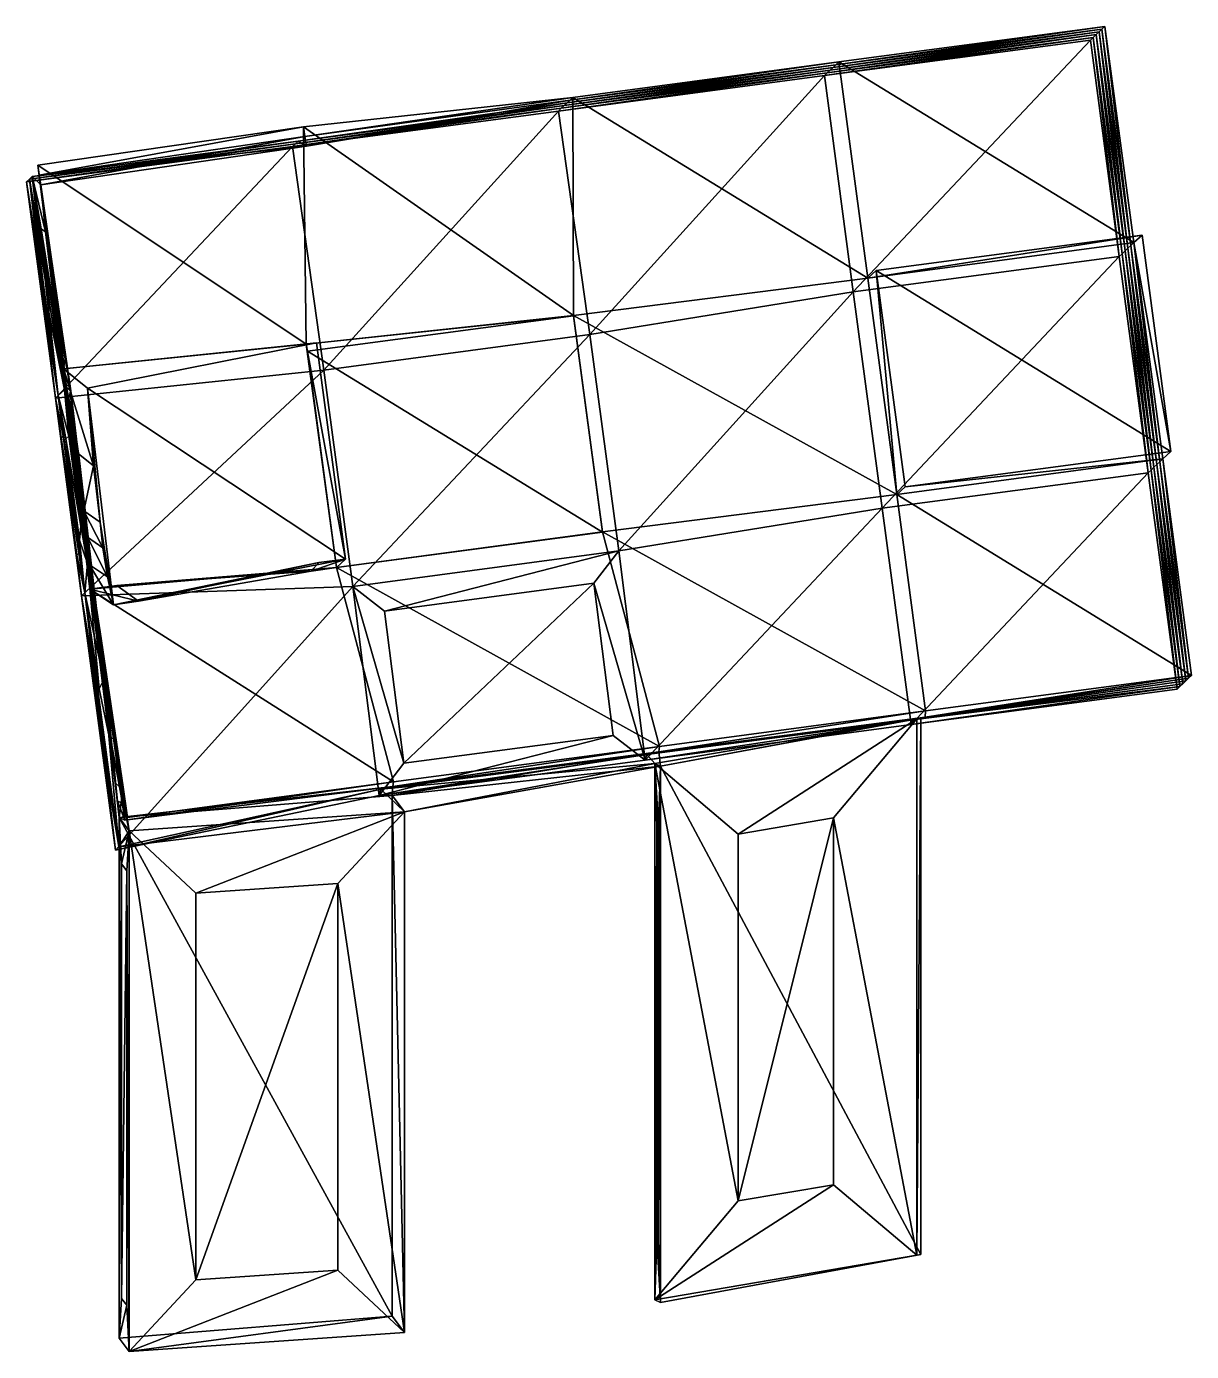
# Model space of a CAD drawing. Header units: inches. Extents: x -30.1 to 20.2, y -40.6 to 16.5.
import ezdxf

# ---------------------------------------------------------------- set-up
doc = ezdxf.new("R2010")
doc.units = ezdxf.units.IN
doc.header["$MEASUREMENT"] = 0

# ---------------------------------------------------------------- blocks, each defined once
blk = doc.blocks.new('*U3')
at = {"color": 221}
mesh = blk.add_polyface(dxfattribs=at)
corners = [(-18.587, 65.225, -11.343), (-7.113, 65.432, -12.872), (-6.988, 57.642, -12.99), (-18.462, 57.435, -11.46), (-6.863, 49.852, -13.107), (-18.337, 49.644, -11.577), (-6.738, 42.061, -13.224), (-17.985, 41.804, -11.354), (4.486, 57.849, -14.519), (4.611, 50.059, -14.636), (4.736, 42.269, -14.754), (-14.849, 64.864, 16.653), (-14.777, 56.93, 16.377), (-3.3, 57.194, 14.882), (-3.375, 65.071, 15.124), (-13.753, 49.408, 17.361), (-2.959, 49.746, 15.277), (-14.286, 41.826, 16.655), (-2.706, 42.252, 15.388), (4.361, 65.639, -14.402), (-7.113, 65.432, -12.872), (-5.761, 65.3, -3.226), (-18.587, 65.225, -11.343), (-17.235, 65.093, -1.696), (-5.761, 64.396, -3.226), (-17.235, 64.189, -1.696), (-15.989, 64.068, 7.636), (-4.514, 64.276, 6.106), (-5.583, 65.143, 7.494), (-14.61, 64.98, 8.697), (-13.78, 64.9, 15.265), (-4.753, 65.064, 14.062), (-2.869, 47.073, 17.991), (-2.796, 44.925, 18.023), (-2.796, 44.925, 35.806), (-2.796, 44.925, 35.806), (-2.869, 47.073, 35.775), (-2.869, 47.073, 17.991), (-14.286, 41.826, 16.655), (-13.753, 49.408, 17.361), (-13.753, 49.408, 39.819), (-13.753, 49.408, 39.819), (-14.286, 41.826, 39.112), (-14.286, 41.826, 16.655), (-5.761, 65.3, -3.226), (-17.235, 65.093, -1.696), (-17.235, 72.434, -1.696), (-17.235, 72.434, -1.696), (-5.761, 72.641, -3.226), (-5.761, 65.3, -3.226), (-17.235, 65.093, -1.696), (-15.989, 64.973, 7.636), (-15.989, 72.313, 7.636), (-15.989, 72.313, 7.636), (-17.235, 72.434, -1.696), (-17.235, 65.093, -1.696), (-15.989, 64.973, 7.636), (-4.514, 65.18, 6.106), (-4.514, 72.52, 6.106), (-4.514, 72.52, 6.106), (-15.989, 72.313, 7.636), (-15.989, 64.973, 7.636), (-4.514, 65.18, 6.106), (-5.761, 65.3, -3.226), (-5.761, 72.641, -3.226), (-5.761, 72.641, -3.226), (-4.514, 72.52, 6.106), (-4.514, 65.18, 6.106), (-5.761, 72.641, -3.226), (-17.235, 72.434, -1.696), (-17.235, 64.189, -1.696), (-17.235, 64.189, -1.696), (-5.761, 64.396, -3.226), (-5.761, 72.641, -3.226), (-17.235, 72.434, -1.696), (-15.989, 72.313, 7.636), (-15.989, 64.068, 7.636), (-15.989, 64.068, 7.636), (-17.235, 64.189, -1.696), (-17.235, 72.434, -1.696), (-15.989, 72.313, 7.636), (-4.514, 72.52, 6.106), (-4.514, 64.276, 6.106), (-4.514, 64.276, 6.106), (-15.989, 64.068, 7.636), (-15.989, 72.313, 7.636), (-4.514, 72.52, 6.106), (-5.761, 72.641, -3.226), (-5.761, 64.396, -3.226), (-5.761, 64.396, -3.226), (-4.514, 64.276, 6.106), (-4.514, 72.52, 6.106), (-14.849, 64.864, 16.653), (-3.375, 65.071, 15.124), (-4.753, 65.064, 14.062), (-4.753, 65.064, 14.062), (-13.78, 64.9, 15.265), (-14.849, 64.864, 16.653), (-3.375, 65.071, 15.124), (-4.514, 65.18, 6.106), (-5.583, 65.143, 7.494), (-5.583, 65.143, 7.494), (-4.753, 65.064, 14.062), (-3.375, 65.071, 15.124), (-4.514, 65.18, 6.106), (-15.989, 64.973, 7.636), (-14.61, 64.98, 8.697), (-14.61, 64.98, 8.697), (-5.583, 65.143, 7.494), (-4.514, 65.18, 6.106), (-15.989, 64.973, 7.636), (-14.849, 64.864, 16.653), (-13.78, 64.9, 15.265), (-13.78, 64.9, 15.265), (-14.61, 64.98, 8.697), (-15.989, 64.973, 7.636), (-2.959, 49.746, 15.277), (-2.706, 42.252, 15.388), (-2.796, 44.925, 18.023), (-2.796, 44.925, 18.023), (-2.869, 47.073, 17.991), (-2.959, 49.746, 15.277), (-2.796, 44.925, 35.806), (-2.796, 44.925, 18.023), (-2.706, 42.252, 15.388), (-2.706, 42.252, 38.521), (-2.959, 49.746, 38.41), (-2.869, 47.073, 35.775), (-2.869, 47.073, 35.775), (-2.796, 44.925, 35.806), (-2.706, 42.252, 38.521), (-2.959, 49.746, 38.41), (-2.959, 49.746, 15.277), (-2.869, 47.073, 17.991), (-2.869, 47.073, 17.991), (-2.869, 47.073, 35.775), (-2.959, 49.746, 38.41), (-2.959, 49.746, 15.277), (-2.959, 49.746, 38.41), (0.642, 49.722, 34.144), (-13.753, 49.408, 39.819), (-13.753, 49.408, 17.361), (-16.633, 49.359, 20.447), (-16.633, 49.359, 20.447), (-16.633, 49.359, 37.13), (-13.753, 49.408, 39.819)]
mesh.append_faces([[corners[k] for k in face] for face in [(0, 1, 2), (2, 3, 0), (3, 2, 4), (4, 5, 3), (5, 4, 6), (6, 7, 5), (8, 2, 1), (9, 4, 2), (10, 6, 4), (11, 12, 13), (13, 14, 11), (12, 15, 16), (16, 13, 12), (15, 17, 18), (18, 16, 15), (19, 20, 21), (20, 22, 23), (23, 21, 20), (24, 25, 26), (26, 27, 24), (28, 29, 30), (30, 31, 28), (32, 33, 34), (35, 36, 37), (38, 39, 40), (41, 42, 43), (44, 45, 46), (47, 48, 49), (50, 51, 52), (53, 54, 55), (56, 57, 58), (59, 60, 61), (62, 63, 64), (65, 66, 67), (68, 69, 70), (71, 72, 73), (74, 75, 76), (77, 78, 79), (80, 81, 82), (83, 84, 85), (86, 87, 88), (89, 90, 91), (92, 93, 94), (95, 96, 97), (98, 99, 100), (101, 102, 103), (104, 105, 106), (107, 108, 109), (110, 111, 112), (113, 114, 115), (116, 117, 118), (119, 120, 121), (122, 123, 124), (125, 126, 127), (128, 129, 130), (131, 132, 133), (134, 135, 136), (137, 138, 139), (140, 141, 142), (143, 144, 145)]], dxfattribs={"color": 221})
mesh = blk.add_polyface(dxfattribs=at)
corners = [(-7.113, 65.432, -12.872), (4.361, 65.639, -14.402), (4.486, 57.849, -14.519), (-6.988, 57.642, -12.99), (4.611, 50.059, -14.636), (-6.863, 49.852, -13.107), (4.736, 42.269, -14.754), (15.835, 65.846, -15.931), (15.96, 58.056, -16.049), (16.086, 50.266, -16.166), (16.211, 42.476, -16.283), (-3.375, 65.071, 15.124), (-3.3, 57.194, 14.882), (8.178, 57.459, 13.387), (8.1, 65.278, 13.594), (-2.959, 49.746, 15.277), (8.353, 49.669, 13.351), (-2.959, 49.746, 38.41), (-2.706, 42.252, 38.521), (8.528, 41.879, 36.448), (8.353, 49.669, 36.484), (19.699, 57.695, 11.948), (19.574, 65.485, 12.065), (19.824, 49.905, 11.83), (8.528, 41.879, 13.314), (19.949, 42.115, 11.713), (16.211, 42.476, -16.283), (16.086, 50.266, -16.166), (17.332, 50.146, -6.834), (17.457, 42.355, -6.951), (15.96, 58.056, -16.049), (17.207, 57.936, -6.717), (15.835, 65.846, -15.931), (17.082, 65.726, -6.599), (18.578, 50.025, 2.498), (18.703, 42.235, 2.381), (18.453, 57.815, 2.616), (18.328, 65.606, 2.733), (19.824, 49.905, 11.83), (19.949, 42.115, 11.713), (19.699, 57.695, 11.948), (19.574, 65.485, 12.065), (15.835, 65.846, -15.931), (4.361, 65.639, -14.402), (5.607, 65.519, -5.07), (17.082, 65.726, -6.599), (-5.761, 65.3, -3.226), (6.853, 65.398, 4.262), (18.328, 65.606, 2.733), (-4.514, 65.18, 6.106), (8.1, 65.278, 13.594), (19.574, 65.485, 12.065), (-3.375, 65.071, 15.124), (8.528, 41.879, 13.314), (8.353, 49.669, 13.351), (8.353, 49.669, 36.484), (8.353, 49.669, 36.484), (8.528, 41.879, 36.448), (8.528, 41.879, 13.314), (4.752, 49.694, 17.617), (0.642, 49.722, 18.316), (0.642, 49.722, 34.144), (0.642, 49.722, 34.144), (4.752, 49.694, 33.445), (4.752, 49.694, 17.617), (8.353, 49.669, 13.351), (-2.959, 49.746, 15.277), (0.642, 49.722, 18.316), (0.642, 49.722, 18.316), (4.752, 49.694, 17.617), (8.353, 49.669, 13.351), (0.642, 49.722, 34.144), (0.642, 49.722, 18.316), (-2.959, 49.746, 15.277), (-2.959, 49.746, 38.41), (8.353, 49.669, 36.484), (4.752, 49.694, 33.445), (4.752, 49.694, 33.445), (0.642, 49.722, 34.144), (-2.959, 49.746, 38.41), (8.353, 49.669, 36.484), (8.353, 49.669, 13.351), (4.752, 49.694, 17.617), (4.752, 49.694, 17.617), (4.752, 49.694, 33.445), (8.353, 49.669, 36.484)]
mesh.append_faces([[corners[k] for k in face] for face in [(0, 1, 2), (3, 2, 4), (5, 4, 6), (1, 7, 8), (8, 2, 1), (2, 8, 9), (9, 4, 2), (4, 9, 10), (10, 6, 4), (11, 12, 13), (13, 14, 11), (12, 15, 16), (16, 13, 12), (17, 18, 19), (19, 20, 17), (14, 13, 21), (21, 22, 14), (13, 16, 23), (23, 21, 13), (16, 24, 25), (25, 23, 16), (26, 27, 28), (28, 29, 26), (27, 30, 31), (31, 28, 27), (30, 32, 33), (33, 31, 30), (29, 28, 34), (34, 35, 29), (28, 31, 36), (36, 34, 28), (31, 33, 37), (37, 36, 31), (35, 34, 38), (38, 39, 35), (34, 36, 40), (40, 38, 34), (36, 37, 41), (41, 40, 36), (42, 43, 44), (44, 45, 42), (46, 44, 43), (45, 44, 47), (47, 48, 45), (44, 46, 49), (49, 47, 44), (48, 47, 50), (50, 51, 48), (47, 49, 52), (52, 50, 47), (53, 54, 55), (56, 57, 58), (59, 60, 61), (62, 63, 64), (65, 66, 67), (68, 69, 70), (71, 72, 73), (74, 75, 76), (77, 78, 79), (80, 81, 82), (83, 84, 85)]], dxfattribs={"color": 221})
mesh = blk.add_polyface(dxfattribs=at)
corners = [(-30.062, 65.018, -9.813), (-18.587, 65.225, -11.343), (-18.462, 57.435, -11.46), (-29.937, 57.227, -9.931), (-18.337, 49.644, -11.577), (-26.227, 65.499, 19.011), (-26.076, 56.062, 18.869), (-14.777, 56.93, 16.377), (-14.849, 64.864, 16.653), (-13.753, 49.408, 17.361), (-29.543, 61.348, -6.401), (-29.53, 60.556, -6.413), (-29.209, 60.438, -4.011), (-29.222, 61.23, -3.999), (-29.34, 53.451, -6.426), (-29.397, 52.795, -6.427), (-29.019, 52.649, -4.301), (-29.11, 53.344, -4.27), (-28.559, 62.942, 1.228), (-28.485, 58.329, 1.159), (-27.802, 57.759, 6.201), (-27.892, 63.347, 6.285), (-27.716, 50.678, 5.029), (-27.774, 54.096, 5.635), (-28.361, 54.59, 1.271), (-27.188, 61.925, 11.362), (-27.145, 59.281, 11.323), (-26.58, 59.38, 15.554), (-26.623, 62.024, 15.594), (-26.721, 51.377, 11.653), (-26.921, 53.456, 12.047), (-26.492, 53.553, 14.108), (-26.523, 51.423, 13.919), (-18.587, 65.225, -11.343), (-30.062, 65.018, -9.813), (-28.816, 64.559, -0.481), (-17.235, 65.093, -1.696), (-27.692, 65.242, 8.047), (-15.989, 64.973, 7.636), (-26.227, 65.499, 19.011), (-14.849, 64.864, 16.653), (-28.816, 64.559, -0.481), (-28.69, 56.768, -0.599), (-28.485, 58.329, 1.159), (-28.485, 58.329, 1.159), (-28.559, 62.942, 1.228), (-28.816, 64.559, -0.481), (-28.69, 56.768, -0.599), (-27.54, 55.805, 7.905), (-27.802, 57.759, 6.201), (-27.802, 57.759, 6.201), (-28.485, 58.329, 1.159), (-28.69, 56.768, -0.599), (-27.54, 55.805, 7.905), (-27.692, 65.242, 8.047), (-27.892, 63.347, 6.285), (-27.892, 63.347, 6.285), (-27.802, 57.759, 6.201), (-27.54, 55.805, 7.905), (-27.692, 65.242, 8.047), (-28.816, 64.559, -0.481), (-28.559, 62.942, 1.228), (-28.559, 62.942, 1.228), (-27.892, 63.347, 6.285), (-27.692, 65.242, 8.047), (-26.076, 56.062, 18.869), (-26.227, 65.499, 19.011), (-26.623, 62.024, 15.594), (-26.623, 62.024, 15.594), (-26.58, 59.38, 15.554), (-26.076, 56.062, 18.869), (-26.227, 65.499, 19.011), (-27.692, 65.242, 8.047), (-27.188, 61.925, 11.362), (-27.188, 61.925, 11.362), (-26.623, 62.024, 15.594), (-26.227, 65.499, 19.011), (-27.692, 65.242, 8.047), (-27.54, 55.805, 7.905), (-27.145, 59.281, 11.323), (-27.145, 59.281, 11.323), (-27.188, 61.925, 11.362), (-27.692, 65.242, 8.047), (-27.54, 55.805, 7.905), (-26.076, 56.062, 18.869), (-26.58, 59.38, 15.554), (-26.58, 59.38, 15.554), (-27.145, 59.281, 11.323), (-27.54, 55.805, 7.905), (-28.238, 50.728, 1.149), (-28.361, 54.59, 1.271), (-28.69, 56.768, -0.599), (-27.427, 48.703, 6.646), (-27.54, 55.805, 7.905), (-27.774, 54.096, 5.635), (-27.54, 55.805, 7.905), (-28.69, 56.768, -0.599), (-28.361, 54.59, 1.271), (-28.361, 54.59, 1.271), (-27.774, 54.096, 5.635), (-27.54, 55.805, 7.905), (-25.631, 49.207, 18.18), (-26.076, 56.062, 18.869), (-26.523, 51.423, 13.919), (-26.076, 56.062, 18.869), (-27.54, 55.805, 7.905), (-26.721, 51.377, 11.653), (-26.721, 51.377, 11.653), (-26.523, 51.423, 13.919), (-26.076, 56.062, 18.869), (-27.54, 55.805, 7.905), (-27.427, 48.703, 6.646), (-26.921, 53.456, 12.047), (-26.921, 53.456, 12.047), (-26.721, 51.377, 11.653), (-27.54, 55.805, 7.905), (-29.937, 57.227, -9.931), (-29.812, 49.437, -10.048), (-29.397, 52.795, -6.427), (-29.397, 52.795, -6.427), (-29.34, 53.451, -6.426), (-29.937, 57.227, -9.931), (-28.428, 48.8, -0.85), (-28.69, 56.768, -0.599), (-29.11, 53.344, -4.27), (-28.69, 56.768, -0.599), (-29.937, 57.227, -9.931), (-29.34, 53.451, -6.426), (-29.34, 53.451, -6.426), (-29.11, 53.344, -4.27), (-28.69, 56.768, -0.599), (-30.062, 65.018, -9.813), (-29.937, 57.227, -9.931), (-29.53, 60.556, -6.413), (-29.53, 60.556, -6.413), (-29.543, 61.348, -6.401), (-30.062, 65.018, -9.813), (-29.937, 57.227, -9.931), (-28.69, 56.768, -0.599), (-29.209, 60.438, -4.011), (-29.209, 60.438, -4.011), (-29.53, 60.556, -6.413), (-29.937, 57.227, -9.931), (-28.69, 56.768, -0.599), (-28.816, 64.559, -0.481), (-29.222, 61.23, -3.999), (-29.222, 61.23, -3.999), (-29.209, 60.438, -4.011), (-28.69, 56.768, -0.599), (-28.816, 64.559, -0.481), (-30.062, 65.018, -9.813), (-29.543, 61.348, -6.401), (-29.543, 61.348, -6.401), (-29.222, 61.23, -3.999), (-28.816, 64.559, -0.481)]
mesh.append_faces([[corners[k] for k in face] for face in [(0, 1, 2), (2, 3, 0), (3, 2, 4), (5, 6, 7), (7, 8, 5), (9, 7, 6), (10, 11, 12), (12, 13, 10), (14, 15, 16), (16, 17, 14), (18, 19, 20), (20, 21, 18), (22, 23, 24), (25, 26, 27), (27, 28, 25), (29, 30, 31), (31, 32, 29), (33, 34, 35), (35, 36, 33), (36, 35, 37), (37, 38, 36), (38, 37, 39), (39, 40, 38), (41, 42, 43), (44, 45, 46), (47, 48, 49), (50, 51, 52), (53, 54, 55), (56, 57, 58), (59, 60, 61), (62, 63, 64), (65, 66, 67), (68, 69, 70), (71, 72, 73), (74, 75, 76), (77, 78, 79), (80, 81, 82), (83, 84, 85), (86, 87, 88), (89, 90, 91), (92, 93, 94), (95, 96, 97), (98, 99, 100), (101, 102, 103), (104, 105, 106), (107, 108, 109), (110, 111, 112), (113, 114, 115), (116, 117, 118), (119, 120, 121), (122, 123, 124), (125, 126, 127), (128, 129, 130), (131, 132, 133), (134, 135, 136), (137, 138, 139), (140, 141, 142), (143, 144, 145), (146, 147, 148), (149, 150, 151), (152, 153, 154)]], dxfattribs={"color": 221})
mesh = blk.add_polyface(dxfattribs=at)
corners = [(-18.337, 49.644, -11.577), (-29.812, 49.437, -10.048), (-29.937, 57.227, -9.931), (-17.985, 41.804, -11.354), (-29.443, 41.811, -9.688), (-26.076, 56.062, 18.869), (-25.631, 49.207, 18.18), (-13.753, 49.408, 17.361), (-25.631, 49.207, 40.638), (-26.06, 41.455, 40.065), (-14.286, 41.826, 39.112), (-13.753, 49.408, 39.819), (-29.424, 47.115, -7.792), (-29.236, 44.229, -7.663), (-28.687, 44.781, -3.047), (-28.668, 46.786, -3.024), (-28.361, 54.59, 1.271), (-28.238, 50.728, 1.149), (-27.716, 50.678, 5.029), (-28.214, 47.342, 0.556), (-27.595, 47.282, 5.197), (-27.545, 44.223, 5.151), (-28.165, 44.283, 0.509), (-27.235, 47.127, 8.261), (-27.081, 44.225, 8.203), (-26.232, 43.29, 16.113), (-25.903, 47.482, 16.41), (-16.633, 49.359, 20.447), (-22.75, 49.256, 20.869), (-22.75, 49.256, 37.552), (-22.75, 49.256, 37.552), (-16.633, 49.359, 37.13), (-16.633, 49.359, 20.447), (-25.733, 47.358, 19.9), (-25.958, 43.304, 19.601), (-25.958, 43.304, 38.345), (-25.958, 43.304, 38.345), (-25.733, 47.358, 38.644), (-25.733, 47.358, 19.9), (-26.06, 41.455, 17.607), (-25.631, 49.207, 18.18), (-25.903, 47.482, 16.41), (-25.903, 47.482, 16.41), (-26.232, 43.29, 16.113), (-26.06, 41.455, 17.607), (-25.631, 49.207, 18.18), (-27.427, 48.703, 6.646), (-27.235, 47.127, 8.261), (-27.235, 47.127, 8.261), (-25.903, 47.482, 16.41), (-25.631, 49.207, 18.18), (-27.427, 48.703, 6.646), (-27.332, 42.765, 6.557), (-27.081, 44.225, 8.203), (-27.081, 44.225, 8.203), (-27.235, 47.127, 8.261), (-27.427, 48.703, 6.646), (-26.232, 43.29, 16.113), (-27.081, 44.225, 8.203), (-27.332, 42.765, 6.557), (-25.631, 49.207, 18.18), (-26.06, 41.455, 17.607), (-25.958, 43.304, 19.601), (-25.958, 43.304, 19.601), (-25.733, 47.358, 19.9), (-25.631, 49.207, 18.18), (-26.06, 41.455, 40.065), (-25.631, 49.207, 40.638), (-25.733, 47.358, 38.644), (-25.733, 47.358, 38.644), (-25.958, 43.304, 38.345), (-26.06, 41.455, 40.065), (-25.631, 49.207, 40.638), (-25.631, 49.207, 18.18), (-25.733, 47.358, 19.9), (-25.733, 47.358, 19.9), (-25.733, 47.358, 38.644), (-25.631, 49.207, 40.638), (-13.753, 49.408, 17.361), (-25.631, 49.207, 18.18), (-22.75, 49.256, 20.869), (-22.75, 49.256, 20.869), (-16.633, 49.359, 20.447), (-13.753, 49.408, 17.361), (-25.631, 49.207, 18.18), (-25.631, 49.207, 40.638), (-22.75, 49.256, 37.552), (-22.75, 49.256, 37.552), (-22.75, 49.256, 20.869), (-25.631, 49.207, 18.18), (-25.631, 49.207, 40.638), (-13.753, 49.408, 39.819), (-16.633, 49.359, 37.13), (-16.633, 49.359, 37.13), (-22.75, 49.256, 37.552), (-25.631, 49.207, 40.638), (-28.69, 56.768, -0.599), (-28.428, 48.8, -0.85), (-28.238, 50.728, 1.149), (-28.428, 48.8, -0.85), (-27.427, 48.703, 6.646), (-27.716, 50.678, 5.029), (-27.716, 50.678, 5.029), (-28.238, 50.728, 1.149), (-28.428, 48.8, -0.85), (-27.774, 54.096, 5.635), (-27.716, 50.678, 5.029), (-27.427, 48.703, 6.646), (-26.523, 51.423, 13.919), (-26.492, 53.553, 14.108), (-25.631, 49.207, 18.18), (-27.427, 48.703, 6.646), (-25.631, 49.207, 18.18), (-26.492, 53.553, 14.108), (-26.492, 53.553, 14.108), (-26.921, 53.456, 12.047), (-27.427, 48.703, 6.646), (-29.812, 49.437, -10.048), (-28.428, 48.8, -0.85), (-29.019, 52.649, -4.301), (-29.019, 52.649, -4.301), (-29.397, 52.795, -6.427), (-29.812, 49.437, -10.048), (-29.11, 53.344, -4.27), (-29.019, 52.649, -4.301), (-28.428, 48.8, -0.85), (-29.812, 49.437, -10.048), (-29.443, 41.811, -9.688), (-29.236, 44.229, -7.663), (-29.236, 44.229, -7.663), (-29.424, 47.115, -7.792), (-29.812, 49.437, -10.048), (-28.687, 44.781, -3.047), (-29.236, 44.229, -7.663), (-29.443, 41.811, -9.688), (-28.333, 42.861, -0.94), (-28.428, 48.8, -0.85), (-28.668, 46.786, -3.024), (-28.668, 46.786, -3.024), (-28.687, 44.781, -3.047), (-28.333, 42.861, -0.94), (-28.428, 48.8, -0.85), (-29.812, 49.437, -10.048), (-29.424, 47.115, -7.792), (-29.424, 47.115, -7.792), (-28.668, 46.786, -3.024), (-28.428, 48.8, -0.85), (-28.428, 48.8, -0.85), (-28.333, 42.861, -0.94), (-28.165, 44.283, 0.509), (-28.165, 44.283, 0.509), (-28.214, 47.342, 0.556), (-28.428, 48.8, -0.85), (-27.545, 44.223, 5.151), (-28.165, 44.283, 0.509), (-28.333, 42.861, -0.94), (-27.332, 42.765, 6.557), (-27.427, 48.703, 6.646), (-27.595, 47.282, 5.197), (-27.595, 47.282, 5.197), (-27.545, 44.223, 5.151), (-27.332, 42.765, 6.557), (-27.427, 48.703, 6.646), (-28.428, 48.8, -0.85), (-28.214, 47.342, 0.556), (-28.214, 47.342, 0.556), (-27.595, 47.282, 5.197), (-27.427, 48.703, 6.646)]
mesh.append_faces([[corners[k] for k in face] for face in [(0, 1, 2), (1, 0, 3), (3, 4, 1), (5, 6, 7), (8, 9, 10), (10, 11, 8), (12, 13, 14), (14, 15, 12), (16, 17, 18), (19, 20, 21), (21, 22, 19), (23, 24, 25), (25, 26, 23), (27, 28, 29), (30, 31, 32), (33, 34, 35), (36, 37, 38), (39, 40, 41), (42, 43, 44), (45, 46, 47), (48, 49, 50), (51, 52, 53), (54, 55, 56), (57, 58, 59), (60, 61, 62), (63, 64, 65), (66, 67, 68), (69, 70, 71), (72, 73, 74), (75, 76, 77), (78, 79, 80), (81, 82, 83), (84, 85, 86), (87, 88, 89), (90, 91, 92), (93, 94, 95), (96, 97, 98), (99, 100, 101), (102, 103, 104), (105, 106, 107), (108, 109, 110), (111, 112, 113), (114, 115, 116), (117, 118, 119), (120, 121, 122), (123, 124, 125), (126, 127, 128), (129, 130, 131), (132, 133, 134), (135, 136, 137), (138, 139, 140), (141, 142, 143), (144, 145, 146), (147, 148, 149), (150, 151, 152), (153, 154, 155), (156, 157, 158), (159, 160, 161), (162, 163, 164), (165, 166, 167)]], dxfattribs={"color": 221})
mesh = blk.add_polyface(dxfattribs=at)
corners = [(-29.021, 39.053, -6.778), (-29.094, 36.943, -6.885), (-28.61, 36.779, -3.914), (-28.713, 39.392, -3.944), (-28.122, 41.298, 0.616), (-27.984, 35.075, 0.703), (-27.319, 35.139, 6.517), (-27.473, 41.238, 5.298), (-26.738, 38.728, 10.899), (-26.773, 37.077, 11.238), (-26.309, 37.04, 14.189), (-26.432, 38.339, 14.181), (-27.332, 42.765, 6.557), (-26.06, 41.455, 17.607), (-26.232, 43.29, 16.113), (-29.443, 41.811, -9.688), (-29.509, 34.031, -10.109), (-29.094, 36.943, -6.885), (-29.094, 36.943, -6.885), (-29.021, 39.053, -6.778), (-29.443, 41.811, -9.688), (-29.509, 34.031, -10.109), (-28.156, 33.516, -0.805), (-28.61, 36.779, -3.914), (-28.61, 36.779, -3.914), (-29.094, 36.943, -6.885), (-29.509, 34.031, -10.109), (-28.156, 33.516, -0.805), (-28.333, 42.861, -0.94), (-28.713, 39.392, -3.944), (-28.713, 39.392, -3.944), (-28.61, 36.779, -3.914), (-28.156, 33.516, -0.805), (-28.333, 42.861, -0.94), (-29.443, 41.811, -9.688), (-29.021, 39.053, -6.778), (-29.021, 39.053, -6.778), (-28.713, 39.392, -3.944), (-28.333, 42.861, -0.94), (-28.333, 42.861, -0.94), (-28.156, 33.516, -0.805), (-27.984, 35.075, 0.703), (-27.984, 35.075, 0.703), (-28.122, 41.298, 0.616), (-28.333, 42.861, -0.94), (-27.279, 36.893, 7.026), (-28.171, 36.809, -0.727), (-27.415, 31.834, 5.371), (-27.415, 31.834, 5.371), (-27.784, 31.798, 2.094), (-27.279, 36.893, 7.026), (-27.069, 33.616, 8.382), (-27.332, 42.765, 6.557), (-27.473, 41.238, 5.298), (-27.473, 41.238, 5.298), (-27.319, 35.139, 6.517), (-27.069, 33.616, 8.382), (-27.332, 42.765, 6.557), (-28.333, 42.861, -0.94), (-28.122, 41.298, 0.616), (-28.122, 41.298, 0.616), (-27.473, 41.238, 5.298), (-27.332, 42.765, 6.557), (-28.156, 33.516, -0.805), (-27.069, 33.616, 8.382), (-28.171, 36.809, -0.727), (-28.171, 36.809, -0.727), (-27.279, 36.893, 7.026), (-28.156, 33.516, -0.805), (-27.069, 33.616, 8.382), (-27.319, 35.139, 6.517), (-27.415, 31.834, 5.371), (-27.415, 31.834, 5.371), (-28.171, 36.809, -0.727), (-27.069, 33.616, 8.382), (-27.319, 35.139, 6.517), (-27.984, 35.075, 0.703), (-27.784, 31.798, 2.094), (-27.784, 31.798, 2.094), (-27.415, 31.834, 5.371), (-27.319, 35.139, 6.517), (-27.984, 35.075, 0.703), (-28.156, 33.516, -0.805), (-27.279, 36.893, 7.026), (-27.279, 36.893, 7.026), (-27.784, 31.798, 2.094), (-27.984, 35.075, 0.703), (-26.06, 41.455, 17.607), (-27.332, 42.765, 6.557), (-27.209, 41.933, 7.451), (-27.209, 41.933, 7.451), (-26.137, 40.813, 16.902), (-26.06, 41.455, 17.607), (-27.332, 42.765, 6.557), (-27.069, 33.616, 8.382), (-27.008, 34.328, 8.97), (-27.008, 34.328, 8.97), (-27.209, 41.933, 7.451), (-27.332, 42.765, 6.557), (-27.069, 33.616, 8.382), (-25.823, 33.496, 17.714), (-25.923, 34.225, 16.988), (-25.923, 34.225, 16.988), (-27.008, 34.328, 8.97), (-27.069, 33.616, 8.382), (-26.137, 40.813, 16.902), (-27.209, 41.933, 7.451), (-26.738, 38.728, 10.899), (-26.738, 38.728, 10.899), (-26.432, 38.339, 14.181), (-26.137, 40.813, 16.902), (-27.209, 41.933, 7.451), (-27.008, 34.328, 8.97), (-26.773, 37.077, 11.238), (-26.773, 37.077, 11.238), (-26.738, 38.728, 10.899), (-27.209, 41.933, 7.451), (-27.008, 34.328, 8.97), (-25.923, 34.225, 16.988), (-26.309, 37.04, 14.189), (-26.309, 37.04, 14.189), (-26.773, 37.077, 11.238), (-27.008, 34.328, 8.97), (-25.823, 33.496, 17.714), (-27.069, 33.616, 8.382), (-26.931, 32.575, 9.314), (-27.159, 26.911, 8.854), (-26.931, 32.575, 9.314), (-27.069, 33.616, 8.382), (-28.273, 26.683, -0.364), (-28.056, 32.293, 0.288), (-28.156, 33.516, -0.805), (-27.069, 33.616, 8.382), (-28.156, 33.516, -0.805), (-28.056, 32.293, 0.288), (-28.056, 32.293, 0.288), (-27.257, 32.367, 7.049), (-27.069, 33.616, 8.382), (-29.37, 27.454, -9.14), (-29.354, 32.622, -8.856), (-29.509, 34.031, -10.109), (-28.156, 33.516, -0.805), (-29.509, 34.031, -10.109), (-29.354, 32.622, -8.856), (-29.354, 32.622, -8.856), (-28.374, 32.258, -2.288), (-28.156, 33.516, -0.805), (-27.257, 32.367, 7.049), (-28.056, 32.293, 0.288), (-27.973, 31.274, 1.198), (-27.973, 31.274, 1.198), (-27.414, 31.326, 5.938), (-27.257, 32.367, 7.049), (-25.979, 32.48, 16.684), (-26.931, 32.575, 9.314), (-26.889, 32.263, 9.594), (-26.889, 32.263, 9.594), (-26.025, 32.175, 16.375), (-25.979, 32.48, 16.684), (-27.414, 31.326, 5.938), (-27.973, 31.274, 1.198), (-27.906, 30.46, 1.927), (-29.181, 28.565, -7.856), (-29.212, 31.322, -7.699), (-29.354, 32.622, -8.856), (-28.374, 32.258, -2.288), (-29.354, 32.622, -8.856), (-29.212, 31.322, -7.699), (-29.212, 31.322, -7.699), (-28.576, 31.097, -3.656), (-28.374, 32.258, -2.288), (-29.443, 41.811, -9.688), (-28.333, 42.861, -0.94), (-28.687, 44.781, -3.047), (-28.333, 42.861, -0.94), (-27.332, 42.765, 6.557), (-27.545, 44.223, 5.151)]
mesh.append_faces([[corners[k] for k in face] for face in [(0, 1, 2), (2, 3, 0), (4, 5, 6), (6, 7, 4), (8, 9, 10), (10, 11, 8), (12, 13, 14), (15, 16, 17), (18, 19, 20), (21, 22, 23), (24, 25, 26), (27, 28, 29), (30, 31, 32), (33, 34, 35), (36, 37, 38), (39, 40, 41), (42, 43, 44), (45, 46, 47), (48, 49, 50), (51, 52, 53), (54, 55, 56), (57, 58, 59), (60, 61, 62), (63, 64, 65), (66, 67, 68), (69, 70, 71), (72, 73, 74), (75, 76, 77), (78, 79, 80), (81, 82, 83), (84, 85, 86), (87, 88, 89), (90, 91, 92), (93, 94, 95), (96, 97, 98), (99, 100, 101), (102, 103, 104), (105, 106, 107), (108, 109, 110), (111, 112, 113), (114, 115, 116), (117, 118, 119), (120, 121, 122), (123, 124, 125), (126, 127, 128), (129, 130, 131), (132, 133, 134), (135, 136, 137), (138, 139, 140), (141, 142, 143), (144, 145, 146), (147, 148, 149), (150, 151, 152), (153, 154, 155), (156, 157, 158), (159, 160, 161), (162, 163, 164), (165, 166, 167), (168, 169, 170), (171, 172, 173), (174, 175, 176)]], dxfattribs={"color": 221})
mesh = blk.add_polyface(dxfattribs=at)
corners = [(-6.738, 42.061, -13.224), (4.736, 42.269, -14.754), (4.861, 34.478, -14.871), (-6.613, 34.271, -13.341), (4.986, 26.688, -14.988), (-6.488, 26.481, -13.458), (16.211, 42.476, -16.283), (16.336, 34.686, -16.4), (16.461, 26.895, -16.518), (-2.706, 42.252, 15.388), (-2.775, 33.824, 14.772), (8.703, 34.089, 13.278), (8.528, 41.879, 13.314), (-2.75, 26.12, 14.538), (8.725, 26.327, 13.008), (20.074, 34.324, 11.596), (19.949, 42.115, 11.713), (20.199, 26.534, 11.479), (-6.488, 26.481, -13.458), (4.986, 26.688, -14.988), (6.242, 26.005, -5.664), (-6.457, 25.934, -4.045), (16.461, 26.895, -16.518), (17.716, 26.212, -7.194), (7.488, 25.885, 3.668), (-5.211, 25.813, 5.287), (6.592, 4.142, -5.993), (18.067, 4.35, -7.523), (19.313, 4.229, 1.809), (7.839, 4.022, 3.339), (8.725, 26.327, 13.008), (-2.75, 26.12, 14.538), (18.962, 26.092, 2.138), (20.199, 26.534, 11.479), (16.461, 26.895, -16.518), (16.336, 34.686, -16.4), (17.582, 34.565, -7.068), (17.716, 26.212, -7.194), (16.211, 42.476, -16.283), (17.457, 42.355, -6.951), (18.828, 34.445, 2.264), (18.962, 26.092, 2.138), (18.703, 42.235, 2.381), (20.074, 34.324, 11.596), (20.199, 26.534, 11.479), (19.949, 42.115, 11.713), (-6.457, 25.934, -4.045), (-5.211, 25.813, 5.287), (-5.214, 25.955, 5.289), (-5.214, 25.955, 5.289), (-6.46, 26.076, -4.043), (-6.457, 25.934, -4.045), (6.242, 26.005, -5.664), (17.716, 26.212, -7.194), (18.067, 4.35, -7.523), (18.067, 4.35, -7.523), (6.592, 4.142, -5.993), (6.242, 26.005, -5.664), (17.716, 26.212, -7.194), (18.962, 26.092, 2.138), (19.313, 4.229, 1.809), (19.313, 4.229, 1.809), (18.067, 4.35, -7.523), (17.716, 26.212, -7.194), (18.962, 23.184, 2.138), (7.488, 22.977, 3.668), (7.839, 1.114, 3.339), (7.839, 1.114, 3.339), (19.313, 1.321, 1.809), (18.962, 23.184, 2.138), (7.488, 25.885, 3.668), (6.242, 26.005, -5.664), (6.592, 4.142, -5.993), (6.592, 4.142, -5.993), (7.839, 4.022, 3.339), (7.488, 25.885, 3.668), (18.962, 26.092, 2.138), (7.488, 25.885, 3.668), (7.488, 22.977, 3.668), (7.488, 22.977, 3.668), (18.962, 23.184, 2.138), (18.962, 26.092, 2.138), (7.488, 25.885, 3.668), (7.839, 4.022, 3.339), (7.839, 1.114, 3.339), (7.839, 1.114, 3.339), (7.488, 22.977, 3.668), (7.488, 25.885, 3.668), (7.839, 4.022, 3.339), (19.313, 4.229, 1.809), (19.313, 1.321, 1.809), (19.313, 1.321, 1.809), (7.839, 1.114, 3.339), (7.839, 4.022, 3.339), (19.313, 4.229, 1.809), (18.962, 26.092, 2.138), (18.962, 23.184, 2.138), (18.962, 23.184, 2.138), (19.313, 1.321, 1.809), (19.313, 4.229, 1.809), (-2.706, 42.252, 15.388), (8.528, 41.879, 13.314), (8.528, 41.879, 36.448), (8.528, 41.879, 36.448), (-2.706, 42.252, 38.521), (-2.706, 42.252, 15.388), (-2.706, 42.252, 15.388), (-2.706, 42.252, 38.521), (-2.796, 44.925, 35.806)]
mesh.append_faces([[corners[k] for k in face] for face in [(0, 1, 2), (2, 3, 0), (3, 2, 4), (4, 5, 3), (1, 6, 7), (7, 2, 1), (2, 7, 8), (8, 4, 2), (9, 10, 11), (11, 12, 9), (10, 13, 14), (14, 11, 10), (12, 11, 15), (15, 16, 12), (11, 14, 17), (17, 15, 11), (18, 19, 20), (20, 21, 18), (19, 22, 23), (23, 20, 19), (21, 20, 24), (24, 25, 21), (26, 27, 28), (28, 29, 26), (25, 24, 30), (30, 31, 25), (24, 32, 33), (33, 30, 24), (34, 35, 36), (36, 37, 34), (35, 38, 39), (39, 36, 35), (37, 36, 40), (40, 41, 37), (36, 39, 42), (42, 40, 36), (41, 40, 43), (43, 44, 41), (40, 42, 45), (45, 43, 40), (46, 47, 48), (49, 50, 51), (52, 53, 54), (55, 56, 57), (58, 59, 60), (61, 62, 63), (64, 65, 66), (67, 68, 69), (70, 71, 72), (73, 74, 75), (76, 77, 78), (79, 80, 81), (82, 83, 84), (85, 86, 87), (88, 89, 90), (91, 92, 93), (94, 95, 96), (97, 98, 99), (100, 101, 102), (103, 104, 105), (106, 107, 108)]], dxfattribs={"color": 221})
mesh = blk.add_polyface(dxfattribs=at)
corners = [(-29.443, 41.811, -9.688), (-17.985, 41.804, -11.354), (-18.052, 34.023, -11.775), (-29.509, 34.031, -10.109), (-18.118, 26.243, -12.196), (-29.575, 26.25, -10.53), (-6.738, 42.061, -13.224), (-6.613, 34.271, -13.341), (-6.488, 26.481, -13.458), (-26.06, 41.455, 17.607), (-25.823, 33.496, 17.714), (-14.253, 33.56, 16.267), (-14.286, 41.826, 16.655), (-25.698, 25.705, 17.597), (-14.224, 25.913, 16.067), (-2.775, 33.824, 14.772), (-2.706, 42.252, 15.388), (-2.75, 26.12, 14.538), (-29.575, 26.25, -10.53), (-18.118, 26.243, -12.196), (-17.991, 25.198, -2.819), (-28.47, 25.368, -1.751), (-6.488, 26.481, -13.458), (-6.457, 25.934, -4.045), (-27.428, 1.954, -0.915), (-17.55, 1.939, -2.874), (-16.304, 1.818, 6.458), (-26.312, 2.272, 8.429), (-17.934, 25.868, -2.513), (-6.46, 26.076, -4.043), (-5.214, 25.955, 5.289), (-16.688, 25.748, 6.819), (-27.327, 25.904, 7.748), (-16.683, 25.477, 6.814), (-14.224, 25.913, 16.067), (-25.698, 25.705, 17.597), (-5.211, 25.813, 5.287), (-2.75, 26.12, 14.538), (-17.991, 25.198, -2.819), (-6.457, 25.934, -4.045), (-6.46, 26.076, -4.043), (-6.46, 26.076, -4.043), (-17.934, 25.868, -2.513), (-17.991, 25.198, -2.819), (-5.211, 25.813, 5.287), (-16.683, 25.477, 6.814), (-16.688, 25.748, 6.819), (-16.688, 25.748, 6.819), (-5.214, 25.955, 5.289), (-5.211, 25.813, 5.287), (-16.683, 25.477, 6.814), (-17.991, 25.198, -2.819), (-17.934, 25.868, -2.513), (-17.934, 25.868, -2.513), (-16.688, 25.748, 6.819), (-16.683, 25.477, 6.814), (-28.47, 25.368, -1.751), (-17.991, 25.198, -2.819), (-17.55, 1.939, -2.874), (-17.55, 1.939, -2.874), (-27.428, 1.954, -0.915), (-28.47, 25.368, -1.751), (-17.991, 25.198, -2.819), (-16.683, 25.477, 6.814), (-16.304, 1.818, 6.458), (-16.304, 1.818, 6.458), (-17.55, 1.939, -2.874), (-17.991, 25.198, -2.819), (-17.783, 24.389, 6.982), (-26.158, 24.724, 7.596), (-25.234, 3.356, 8.265), (-25.234, 3.356, 8.265), (-17.447, 3.002, 6.607), (-17.783, 24.389, 6.982), (-26.06, 41.455, 17.607), (-14.286, 41.826, 16.655), (-14.286, 41.826, 39.112), (-14.286, 41.826, 39.112), (-26.06, 41.455, 40.065), (-26.06, 41.455, 17.607), (-26.06, 41.455, 17.607), (-26.06, 41.455, 40.065), (-25.958, 43.304, 38.345), (-25.958, 43.304, 38.345), (-25.958, 43.304, 19.601), (-26.06, 41.455, 17.607), (-25.823, 33.496, 17.714), (-26.06, 41.455, 17.607), (-26.137, 40.813, 16.902), (-26.137, 40.813, 16.902), (-25.923, 34.225, 16.988), (-25.823, 33.496, 17.714), (-25.923, 34.225, 16.988), (-26.137, 40.813, 16.902), (-26.432, 38.339, 14.181), (-26.432, 38.339, 14.181), (-26.309, 37.04, 14.189), (-25.923, 34.225, 16.988), (-25.698, 25.705, 17.597), (-25.823, 33.496, 17.714), (-25.979, 32.48, 16.684), (-25.979, 32.48, 16.684), (-25.847, 26.755, 16.592), (-25.698, 25.705, 17.597), (-26.931, 32.575, 9.314), (-25.979, 32.48, 16.684), (-25.823, 33.496, 17.714), (-25.847, 26.755, 16.592), (-25.979, 32.48, 16.684), (-26.025, 32.175, 16.375), (-26.025, 32.175, 16.375), (-25.892, 27.069, 16.291), (-25.847, 26.755, 16.592), (-16.683, 25.477, 6.814), (-27.327, 25.904, 7.748), (-26.158, 24.724, 7.596), (-26.158, 24.724, 7.596), (-17.783, 24.389, 6.982), (-16.683, 25.477, 6.814), (-25.234, 3.356, 8.265), (-26.158, 24.724, 7.596), (-27.327, 25.904, 7.748), (-26.312, 2.272, 8.429), (-16.304, 1.818, 6.458), (-17.447, 3.002, 6.607), (-17.447, 3.002, 6.607), (-25.234, 3.356, 8.265), (-26.312, 2.272, 8.429), (-16.304, 1.818, 6.458), (-16.683, 25.477, 6.814), (-17.783, 24.389, 6.982), (-17.783, 24.389, 6.982), (-17.447, 3.002, 6.607), (-16.304, 1.818, 6.458)]
mesh.append_faces([[corners[k] for k in face] for face in [(0, 1, 2), (2, 3, 0), (3, 2, 4), (4, 5, 3), (1, 6, 7), (7, 2, 1), (2, 7, 8), (8, 4, 2), (9, 10, 11), (11, 12, 9), (10, 13, 14), (14, 11, 10), (12, 11, 15), (15, 16, 12), (11, 14, 17), (17, 15, 11), (18, 19, 20), (20, 21, 18), (19, 22, 23), (23, 20, 19), (24, 25, 26), (26, 27, 24), (28, 29, 30), (30, 31, 28), (32, 33, 34), (34, 35, 32), (33, 36, 37), (37, 34, 33), (38, 39, 40), (41, 42, 43), (44, 45, 46), (47, 48, 49), (50, 51, 52), (53, 54, 55), (56, 57, 58), (59, 60, 61), (62, 63, 64), (65, 66, 67), (68, 69, 70), (71, 72, 73), (74, 75, 76), (77, 78, 79), (80, 81, 82), (83, 84, 85), (86, 87, 88), (89, 90, 91), (92, 93, 94), (95, 96, 97), (98, 99, 100), (101, 102, 103), (104, 105, 106), (107, 108, 109), (110, 111, 112), (113, 114, 115), (116, 117, 118), (119, 120, 121), (122, 123, 124), (125, 126, 127), (128, 129, 130), (131, 132, 133)]], dxfattribs={"color": 221})
mesh = blk.add_polyface(dxfattribs=at)
corners = [(-29.212, 31.322, -7.699), (-29.181, 28.565, -7.856), (-28.742, 28.178, -3.988), (-28.576, 31.097, -3.656), (-27.906, 30.46, 1.927), (-27.979, 28.655, 1.717), (-27.592, 28.835, 4.912), (-27.54, 30.494, 5.049), (-26.889, 32.263, 9.594), (-27.109, 27.213, 9.187), (-25.892, 27.069, 16.291), (-26.025, 32.175, 16.375), (-27.59, 22.214, 4.379), (-27.901, 22.071, 1.842), (-27.164, 5.565, 2.431), (-27.164, 5.565, 2.431), (-26.881, 5.647, 4.858), (-27.59, 22.214, 4.379), (-27.069, 33.616, 8.382), (-27.327, 25.904, 7.748), (-27.159, 26.911, 8.854), (-27.327, 25.904, 7.748), (-25.698, 25.705, 17.597), (-25.847, 26.755, 16.592), (-25.847, 26.755, 16.592), (-27.159, 26.911, 8.854), (-27.327, 25.904, 7.748), (-28.156, 33.516, -0.805), (-28.47, 25.368, -1.751), (-28.273, 26.683, -0.364), (-28.47, 25.368, -1.751), (-27.327, 25.904, 7.748), (-27.433, 27.076, 6.613), (-27.433, 27.076, 6.613), (-28.273, 26.683, -0.364), (-28.47, 25.368, -1.751), (-27.327, 25.904, 7.748), (-27.069, 33.616, 8.382), (-27.257, 32.367, 7.049), (-27.257, 32.367, 7.049), (-27.433, 27.076, 6.613), (-27.327, 25.904, 7.748), (-29.509, 34.031, -10.109), (-29.575, 26.25, -10.53), (-29.37, 27.454, -9.14), (-29.575, 26.25, -10.53), (-28.47, 25.368, -1.751), (-28.611, 26.829, -2.914), (-28.611, 26.829, -2.914), (-29.37, 27.454, -9.14), (-29.575, 26.25, -10.53), (-28.47, 25.368, -1.751), (-28.156, 33.516, -0.805), (-28.374, 32.258, -2.288), (-28.374, 32.258, -2.288), (-28.611, 26.829, -2.914), (-28.47, 25.368, -1.751), (-28.056, 32.293, 0.288), (-28.273, 26.683, -0.364), (-28.11, 27.778, 0.792), (-28.11, 27.778, 0.792), (-27.973, 31.274, 1.198), (-28.056, 32.293, 0.288), (-28.273, 26.683, -0.364), (-27.433, 27.076, 6.613), (-27.521, 28.053, 5.668), (-27.521, 28.053, 5.668), (-28.11, 27.778, 0.792), (-28.273, 26.683, -0.364), (-27.433, 27.076, 6.613), (-27.257, 32.367, 7.049), (-27.414, 31.326, 5.938), (-27.414, 31.326, 5.938), (-27.521, 28.053, 5.668), (-27.433, 27.076, 6.613), (-26.931, 32.575, 9.314), (-27.159, 26.911, 8.854), (-27.109, 27.213, 9.187), (-27.109, 27.213, 9.187), (-26.889, 32.263, 9.594), (-26.931, 32.575, 9.314), (-27.159, 26.911, 8.854), (-25.847, 26.755, 16.592), (-25.892, 27.069, 16.291), (-25.892, 27.069, 16.291), (-27.109, 27.213, 9.187), (-27.159, 26.911, 8.854), (-27.973, 31.274, 1.198), (-28.11, 27.778, 0.792), (-27.979, 28.655, 1.717), (-27.979, 28.655, 1.717), (-27.906, 30.46, 1.927), (-27.973, 31.274, 1.198), (-28.11, 27.778, 0.792), (-27.521, 28.053, 5.668), (-27.592, 28.835, 4.912), (-27.592, 28.835, 4.912), (-27.979, 28.655, 1.717), (-28.11, 27.778, 0.792), (-27.521, 28.053, 5.668), (-27.414, 31.326, 5.938), (-27.54, 30.494, 5.049), (-27.54, 30.494, 5.049), (-27.592, 28.835, 4.912), (-27.521, 28.053, 5.668), (-27.906, 30.46, 1.927), (-27.54, 30.494, 5.049), (-27.414, 31.326, 5.938), (-29.354, 32.622, -8.856), (-29.37, 27.454, -9.14), (-29.181, 28.565, -7.856), (-29.37, 27.454, -9.14), (-28.611, 26.829, -2.914), (-28.742, 28.178, -3.988), (-28.742, 28.178, -3.988), (-29.181, 28.565, -7.856), (-29.37, 27.454, -9.14), (-28.611, 26.829, -2.914), (-28.374, 32.258, -2.288), (-28.576, 31.097, -3.656), (-28.576, 31.097, -3.656), (-28.742, 28.178, -3.988), (-28.611, 26.829, -2.914), (-27.327, 25.904, 7.748), (-28.47, 25.368, -1.751), (-27.901, 22.071, 1.842), (-27.901, 22.071, 1.842), (-27.59, 22.214, 4.379), (-27.327, 25.904, 7.748), (-28.47, 25.368, -1.751), (-27.428, 1.954, -0.915), (-27.164, 5.565, 2.431), (-27.164, 5.565, 2.431), (-27.901, 22.071, 1.842), (-28.47, 25.368, -1.751), (-27.428, 1.954, -0.915), (-26.312, 2.272, 8.429), (-26.881, 5.647, 4.858), (-26.881, 5.647, 4.858), (-27.164, 5.565, 2.431), (-27.428, 1.954, -0.915), (-26.564, 4.962, 7.228), (-27.343, 23.094, 6.705), (-27.435, 21.792, 5.516), (-27.435, 21.792, 5.516), (-26.766, 6.153, 5.967), (-26.564, 4.962, 7.228), (-26.312, 2.272, 8.429), (-27.327, 25.904, 7.748), (-27.343, 23.094, 6.705), (-27.343, 23.094, 6.705), (-26.564, 4.962, 7.228), (-26.312, 2.272, 8.429), (-27.327, 25.904, 7.748), (-27.59, 22.214, 4.379), (-27.435, 21.792, 5.516), (-27.435, 21.792, 5.516), (-27.343, 23.094, 6.705), (-27.327, 25.904, 7.748), (-27.59, 22.214, 4.379), (-26.881, 5.647, 4.858), (-26.766, 6.153, 5.967), (-26.766, 6.153, 5.967), (-27.435, 21.792, 5.516), (-27.59, 22.214, 4.379), (-26.881, 5.647, 4.858), (-26.312, 2.272, 8.429), (-26.564, 4.962, 7.228), (-26.564, 4.962, 7.228), (-26.766, 6.153, 5.967), (-26.881, 5.647, 4.858), (-27.327, 25.904, 7.748), (-26.312, 2.272, 8.429), (-25.234, 3.356, 8.265)]
mesh.append_faces([[corners[k] for k in face] for face in [(0, 1, 2), (2, 3, 0), (4, 5, 6), (6, 7, 4), (8, 9, 10), (10, 11, 8), (12, 13, 14), (15, 16, 17), (18, 19, 20), (21, 22, 23), (24, 25, 26), (27, 28, 29), (30, 31, 32), (33, 34, 35), (36, 37, 38), (39, 40, 41), (42, 43, 44), (45, 46, 47), (48, 49, 50), (51, 52, 53), (54, 55, 56), (57, 58, 59), (60, 61, 62), (63, 64, 65), (66, 67, 68), (69, 70, 71), (72, 73, 74), (75, 76, 77), (78, 79, 80), (81, 82, 83), (84, 85, 86), (87, 88, 89), (90, 91, 92), (93, 94, 95), (96, 97, 98), (99, 100, 101), (102, 103, 104), (105, 106, 107), (108, 109, 110), (111, 112, 113), (114, 115, 116), (117, 118, 119), (120, 121, 122), (123, 124, 125), (126, 127, 128), (129, 130, 131), (132, 133, 134), (135, 136, 137), (138, 139, 140), (141, 142, 143), (144, 145, 146), (147, 148, 149), (150, 151, 152), (153, 154, 155), (156, 157, 158), (159, 160, 161), (162, 163, 164), (165, 166, 167), (168, 169, 170), (171, 172, 173)]], dxfattribs={"color": 221})
blk = doc.blocks.new('2')
blk.add_blockref('*U3', (0, 0))
blk = doc.blocks.new('*U1')
blk.add_blockref('2', (0, 0))

msp = doc.modelspace()

# ---------------------------------------------------------------- block references
at = {"extrusion": (0, -1, 0)}
msp.add_blockref('*U1', (0, 0), dxfattribs=at)

doc.saveas('drawing.dxf')
